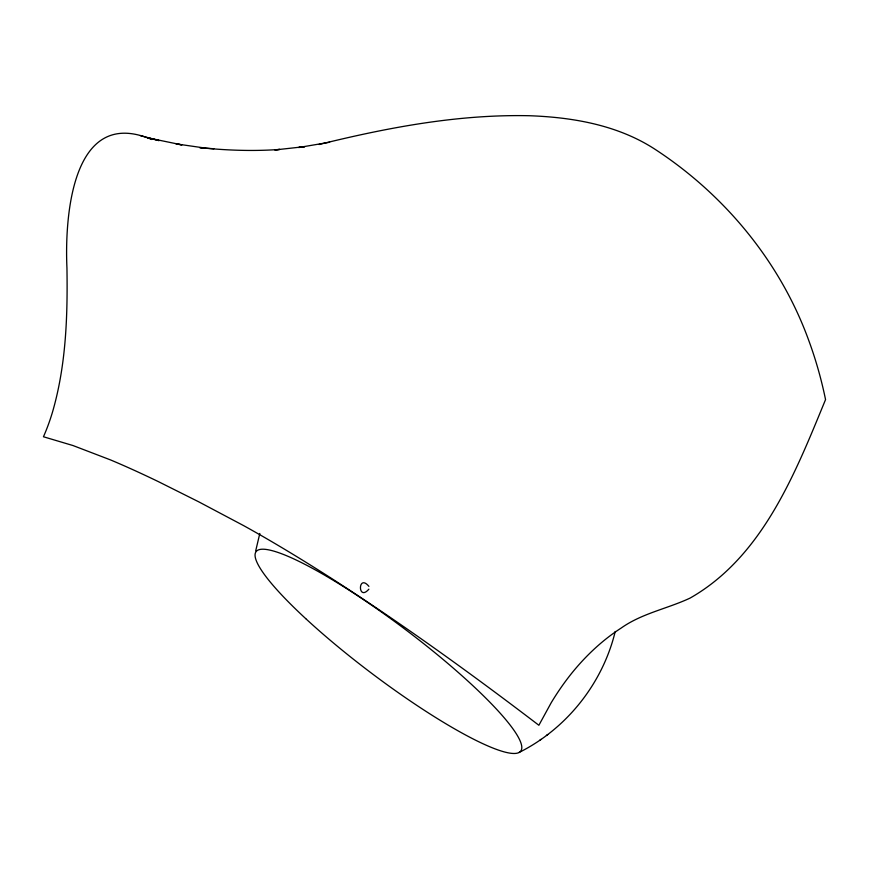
<?xml version="1.0" encoding="UTF-8"?>
<svg xmlns="http://www.w3.org/2000/svg" width="869" height="869" viewBox="0 0 869 869"><rect width="100%" height="100%" fill="white"/><g stroke="black" fill="none" stroke-linecap="round" stroke-linejoin="round"><path stroke-width="1.3" d="M255.714 550.805L259.809 533.457M615.23 631.47C602.749 683.251 566.74 728.743 519.021 752.5M368.869 589.193C357.517 602.174 357.767 572.953 368.912 586.369M546.427 735.456L547.774 734.501M539.91 740.16L541.05 739.345M319.01 144.504C387.802 127.547 458.278 114.165 529.427 115.729C572.573 117.282 617.055 124.951 653.988 148.61C724.17 194.08 780.21 261.688 808.789 340.55A327.363 246.785 87.5 0 1 825.55 399.599C795.233 473.127 762.786 556.638 690.084 598.089C667.392 608.734 641.952 613.308 621.161 628.059C602.543 640.073 586.227 655.4 572.269 672.552A102.727 37.324 -59.2 0 0 551.272 702.619L538.878 725.267C473.529 675.409 406.855 627.222 337.867 582.502A408.224 59.288 36.7 0 0 243.7 525.658L198.74 501.826L158.538 481.708A861.114 102.249 35.8 0 0 110.526 459.918L73.007 445.547L43.45 436.759A184.467 89.692 87.2 0 0 52.401 412.427C66.066 365.664 67.728 316.414 66.946 268.01C64.632 217.359 71.812 105.605 151.727 139.496M329.612 142.255L298.654 147.513L304.867 146.622L274.854 149.946L279.731 149.425C253.107 151.391 226.407 150.359 199.87 147.654M199.935 147.665L213.85 148.773M176.288 143.917L205.258 148.088M176.168 143.928L181.914 144.895L147.795 137.856L159.157 140.615L140.17 135.564M305.725 618.63A165.697 27.634 37 0 0 520.412 751.479A165.697 27.634 37 0 0 339.171 583.914A165.697 27.634 37 0 0 305.725 618.63"/></g></svg>
